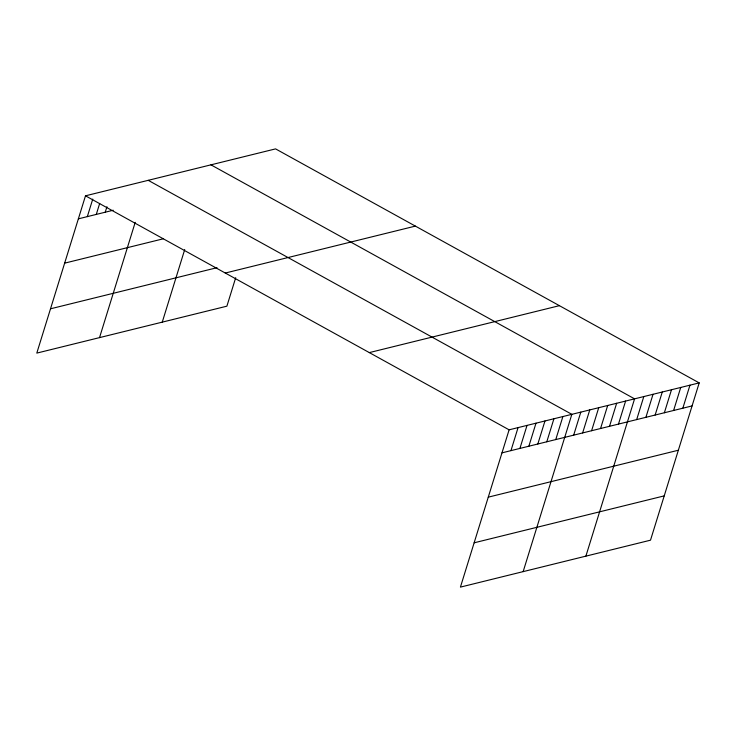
<?xml version="1.0" encoding="UTF-8"?>
<svg xmlns="http://www.w3.org/2000/svg" width="736" height="736" viewBox="0 0 736 736"><rect width="100%" height="100%" fill="white"/><g stroke="black" fill="none" stroke-linecap="round" stroke-linejoin="round"><path stroke-width="1.1" d="M699.2 382.895L509.11 429.824L460.423 587.116L650.504 540.187L699.2 382.895L275.577 148.884L85.496 195.813L36.8 353.105L226.89 306.176L235.704 277.693M87.326 216.632L92.754 199.088M96.287 214.415L99.682 203.449M105.248 212.207L106.941 206.724M99.526 337.622L135.212 222.346M162.26 322.138L184.718 249.568M510.95 450.634L518.07 427.607M519.91 448.426L527.031 425.399M528.871 446.209L535.992 423.182M537.832 444.001L544.962 420.974M546.793 441.784L553.923 418.756M555.754 439.576L562.884 416.548M523.149 571.633L571.844 414.331L148.221 180.329M573.675 435.151L580.805 412.123M582.636 432.934L589.766 409.906M591.597 430.726L598.727 407.698M600.558 428.508L607.688 405.481M609.518 426.3L616.648 403.273M618.479 424.083L625.609 401.056M585.884 556.14L634.57 398.848L210.947 164.836M636.677 419.594L643.807 396.566M645.904 417.312L653.034 394.284M655.141 415.04L662.271 392.012M664.369 412.758L671.499 389.73M673.606 410.476L680.736 387.449M682.842 408.195L689.963 385.167M78.366 218.84L113.215 210.238M64.648 263.148L163.217 238.814M50.517 308.798L217.01 267.692M225.29 273.038L415.371 226.108M369.316 352.599L559.406 305.67M501.98 452.852L692.07 405.922M488.272 497.159L678.353 450.23M474.14 542.809L664.222 495.88M85.496 195.813L509.11 429.824"/></g></svg>
